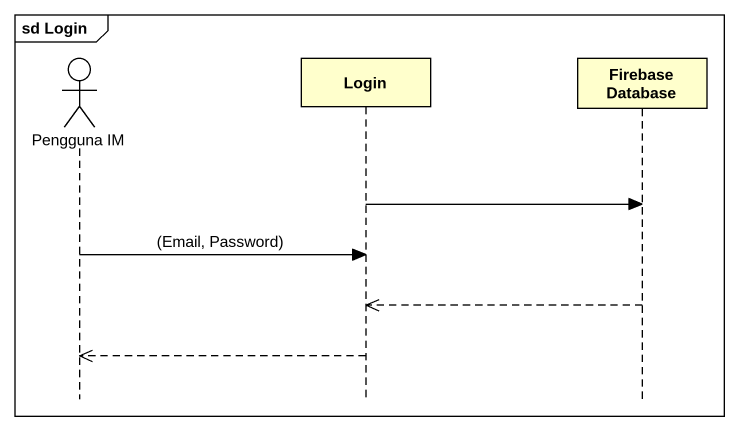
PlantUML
@startuml
mainframe sd Login
hide footbox
actor "Pengguna IM" as Pengguna_IM
participant Login
participant "Firebase Database" as Firebase_Database

Login -> Firebase_Database
Pengguna_IM -> Login : (Email, Password)
Firebase_Database -->> Login
Login -->> Pengguna_IM
@enduml
